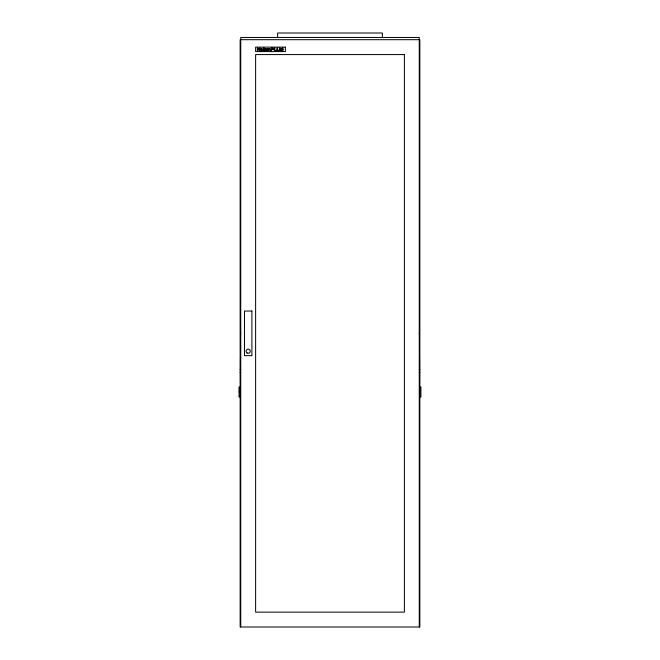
<?xml version="1.0" encoding="UTF-8"?>
<svg xmlns="http://www.w3.org/2000/svg" width="660" height="660" viewBox="0 0 660 660"><rect width="100%" height="100%" fill="white"/><g stroke="black" fill="none" stroke-linecap="round" stroke-linejoin="round"><path stroke-width="0.99" d="M240.743 333.052L240.149 333.052L240.149 39.691L419.851 39.691L419.851 333.052L419.257 333.052M240.743 333.647L240.149 333.647L240.149 627L419.851 627L419.851 333.647L419.257 333.647M240.149 369.344L240.743 369.344M419.257 369.344L419.851 369.344M240.149 372.322L240.743 372.322M419.257 372.322L419.851 372.322M240.149 386.958L239.093 386.958L239.093 397.015L240.149 397.015M419.851 386.958L420.907 386.958L420.907 397.015L419.851 397.015M239.093 388.146L240.149 388.146M239.093 390.901L240.149 390.901M239.093 392.089L240.149 392.089M239.093 395.827L240.149 395.827M419.554 358.702L419.554 382.973M419.257 627L419.257 37.463L240.743 37.463L240.743 627M382.363 37.463L382.363 33L277.637 33L277.637 37.463M240.446 358.702L240.446 382.973M265.601 49.648L265.246 50.267L264.066 50.259C263.2 48.989 265.592 48.37 265.601 49.648M280.013 49.648C279.543 51.761 275.575 50.374 277.035 48.073L277.588 48.073C275.995 51.043 281.053 51.043 279.46 48.073L280.013 48.073L280.013 49.648M266.137 49.624L264.85 50.655A2.054 2.054 0 0 1 264.066 50.515L263.546 50.597L263.546 47.957L264.066 47.957C263.373 49.665 266.219 47.784 266.137 49.624M273.751 48.832L271.705 49.657L271.705 50.597L271.161 50.597L271.161 48.073L273.05 48.155L273.751 48.832M280.649 48.601L282.818 49.929L280.591 50.449A4.323 4.323 0 0 0 281.944 50.647L283.016 50.416L283.338 49.665L281.251 48.551L283.222 48.188L280.649 48.601M260.403 49.863L260.939 50.605L262.82 50.597L262.3 48.733L260.617 48.741L262.3 49.351L260.403 49.863M273.182 48.84L271.705 49.368L271.705 48.361L273.182 48.84M260.931 49.904L261.723 50.341L262.3 49.607L260.931 49.904M258.085 49.426L257.846 50.597L257.301 50.597L257.301 48.073L257.846 48.073L257.846 49.236L260.197 48.073L258.497 49.203L260.296 50.597L258.085 49.426M268.711 48.799L267.968 48.7L267.968 50.597L268.48 50.597L268.48 49.186L269.28 48.956L269.849 49.277L269.866 50.597L270.385 50.597L270.245 48.939L268.711 48.799M285.376 47.132L255.618 47.132L255.618 51.595L285.376 51.595L285.376 47.132M274.824 48.073L274.271 48.073L274.271 50.597L276.655 50.597L274.824 50.3L274.824 48.073M267.201 48.7L266.681 48.7L266.681 50.597L267.201 50.597L267.201 48.7M404.382 54.574L255.618 54.574L255.618 612.125L404.382 612.125L404.382 54.574M251.897 311.033L244.464 311.033L244.464 355.658L251.897 355.658L251.897 311.033M247.137 353.001A2.079 2.079 0 0 0 250.264 351.194A2.079 2.079 0 0 0 247.137 349.396A2.079 2.079 0 0 0 247.137 353.001"/></g></svg>
